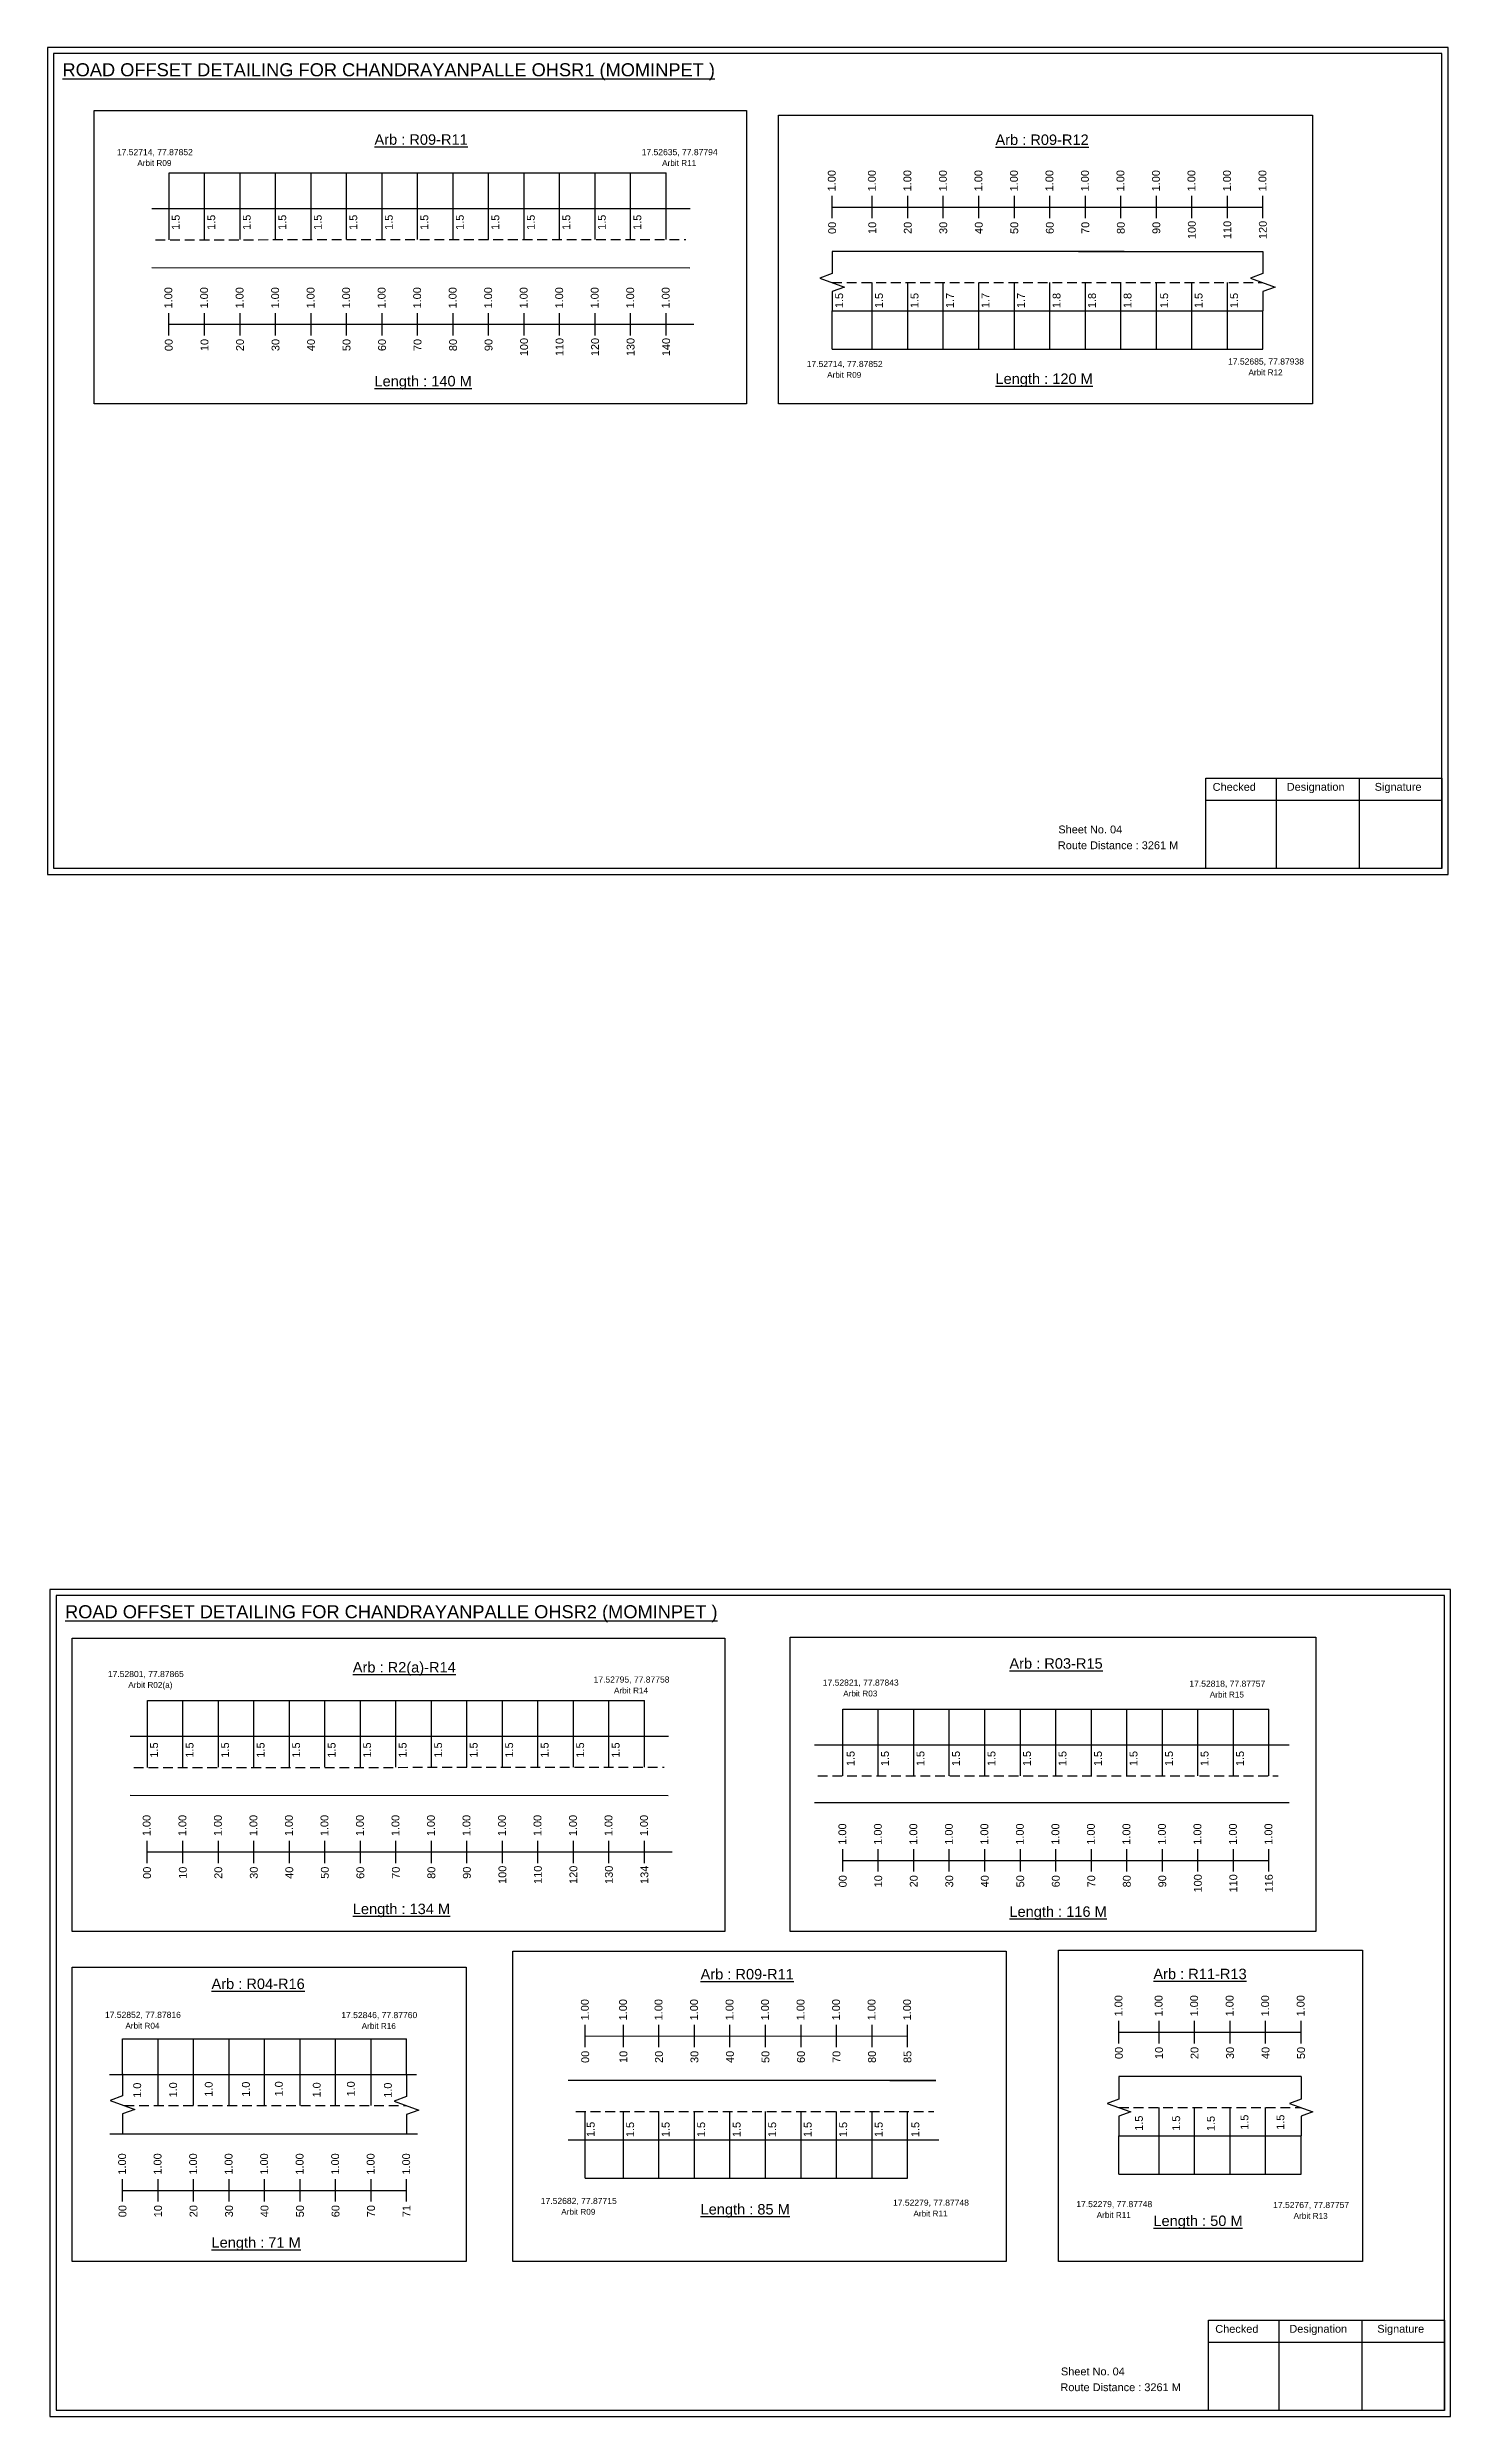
# Model space of a CAD drawing. Header units: inches. Extents: x 344 to 6776, y 358 to 1565.
# Drawn here: x 5553 to 6090, y 483 to 1390 of the extents above; entities that cross this region are included whole.
import ezdxf

# ---------------------------------------------------------------- set-up
doc = ezdxf.new("R2010")
doc.units = ezdxf.units.IN
doc.header["$MEASUREMENT"] = 0
doc.linetypes.add('DASHED2', pattern=[0.375, 0.25, -0.125])
doc.layers.add('PDF_Geometry', color=7, linetype='Continuous')
doc.layers.add('PDF_Text', color=5, linetype='Continuous')
doc.styles.add('PDF Arial', font='arial.ttf')
doc.styles.get("Standard").update_dxf_attribs({"font": 'arial.ttf'})

msp = doc.modelspace()

# ---------------------------------------------------------------- linework, layer by layer
at = {"color": 5}
for p, q in [((5599.39, 1342.18), (5789.79, 1342.18)), ((5853.38, 1274.64), (6018.35, 1274.64)), ((5591.09, 757.31), (5781.49, 757.31)), ((5857.45, 754.04), (6020.65, 754.04)), ((5581.58, 627.75), (5690.38, 627.75)), ((5758.81, 574.43), (5882.24, 574.43)), ((5963.22, 575.93), (6032.99, 575.93))]:
    msp.add_line(p, q, dxfattribs=at)
for p, q in [((5599.39, 1316.57), (5599.39, 1342.18)), ((5612.99, 1316.65), (5612.99, 1342.18)), ((5626.59, 1316.65), (5626.59, 1342.18)), ((5640.19, 1316.65), (5640.19, 1342.18)), ((5653.79, 1316.65), (5653.79, 1342.18)), ((5667.39, 1316.65), (5667.39, 1342.18)), ((5680.99, 1316.65), (5680.99, 1342.18)), ((5694.59, 1316.65), (5694.59, 1342.18)), ((5708.19, 1316.65), (5708.19, 1342.18)), ((5721.79, 1316.65), (5721.79, 1342.18)), ((5735.39, 1316.65), (5735.39, 1342.18)), ((5748.99, 1316.65), (5748.99, 1342.18)), ((5762.59, 1316.65), (5762.59, 1342.18)), ((5776.19, 1316.65), (5776.19, 1342.18)), ((5789.79, 1316.65), (5789.79, 1342.18)), ((5592.85, 1328.52), (5798.95, 1328.53)), ((5965.15, 1312.06), (5853.38, 1312.06)), ((5947.68, 1312.06), (6018.35, 1312.06)), ((5592.75, 1305.91), (5798.91, 1305.81)), ((5868.75, 1274.64), (5868.75, 1300.18)), ((5882.35, 1274.64), (5882.35, 1300.18)), ((5895.95, 1274.64), (5895.95, 1300.18)), ((5909.55, 1274.64), (5909.55, 1300.18)), ((5923.15, 1274.64), (5923.15, 1300.18)), ((5936.75, 1274.64), (5936.75, 1300.18)), ((5950.35, 1274.64), (5950.35, 1300.18)), ((5963.95, 1274.64), (5963.95, 1300.18)), ((5977.55, 1274.64), (5977.55, 1300.18)), ((5991.15, 1274.64), (5991.15, 1300.18)), ((6004.75, 1274.64), (6004.75, 1300.18)), ((5853.38, 1289.38), (6018.35, 1289.38)), ((5853.38, 1274.64), (5853.38, 1289.38)), ((6018.35, 1274.64), (6018.35, 1289.38)), ((5591.09, 731.7), (5591.09, 757.31)), ((5604.69, 731.77), (5604.69, 757.31)), ((5618.29, 731.77), (5618.29, 757.31)), ((5631.89, 731.77), (5631.89, 757.31)), ((5645.49, 731.77), (5645.49, 757.31)), ((5659.09, 731.77), (5659.09, 757.31)), ((5672.69, 731.77), (5672.69, 757.31)), ((5686.29, 731.77), (5686.29, 757.31)), ((5699.89, 731.77), (5699.89, 757.31)), ((5713.49, 731.77), (5713.49, 757.31)), ((5727.09, 731.77), (5727.09, 757.31)), ((5740.69, 731.77), (5740.69, 757.31)), ((5754.29, 731.77), (5754.29, 757.31)), ((5767.89, 731.77), (5767.89, 757.31)), ((5781.49, 731.77), (5781.49, 757.31)), ((5857.45, 728.5), (5857.45, 754.04)), ((5871.05, 728.5), (5871.05, 754.04)), ((5884.65, 728.5), (5884.65, 754.04)), ((5898.25, 728.5), (5898.25, 754.04)), ((5911.85, 728.5), (5911.85, 754.04)), ((5925.45, 728.5), (5925.45, 754.04)), ((5939.05, 728.5), (5939.05, 754.04)), ((5952.65, 728.5), (5952.65, 754.04)), ((5966.25, 728.5), (5966.25, 754.04)), ((5979.85, 728.5), (5979.85, 754.04)), ((5993.45, 728.5), (5993.45, 754.04)), ((6007.05, 728.5), (6007.05, 754.04)), ((6020.65, 728.5), (6020.65, 754.04)), ((5584.55, 743.65), (5790.65, 743.66)), ((5846.57, 740.39), (6028.47, 740.39)), ((5584.45, 721.04), (5790.61, 720.94)), ((6028.47, 718.2), (5846.57, 718.2)), ((5581.58, 614.11), (5581.58, 627.75)), ((5595.18, 602.22), (5595.18, 627.75)), ((5608.78, 602.22), (5608.78, 627.75)), ((5622.38, 602.22), (5622.38, 627.75)), ((5635.98, 602.22), (5635.98, 627.75)), ((5649.58, 602.22), (5649.58, 627.75)), ((5663.18, 602.22), (5663.18, 627.75)), ((5676.78, 602.22), (5676.78, 627.75)), ((5690.38, 614.1), (5690.38, 627.75)), ((5576.59, 614.1), (5694.2, 614.16)), ((5893.12, 611.85), (5752.26, 611.85)), ((5875.49, 611.85), (5893.12, 611.85)), ((6032.99, 613.35), (5963.22, 613.35)), ((5758.81, 574.43), (5758.81, 599.97)), ((5773.44, 574.43), (5773.44, 599.97)), ((5787.04, 574.43), (5787.04, 599.97)), ((5800.64, 574.43), (5800.64, 599.97)), ((5814.24, 574.43), (5814.24, 599.97)), ((5827.84, 574.43), (5827.84, 599.97)), ((5841.44, 574.43), (5841.44, 599.97)), ((5855.04, 574.43), (5855.04, 599.97)), ((5868.64, 574.43), (5868.64, 599.97)), ((5882.24, 574.43), (5882.24, 599.97)), ((5978.59, 575.93), (5978.59, 601.46)), ((5992.19, 575.93), (5992.19, 601.46)), ((6005.79, 575.93), (6005.79, 601.46)), ((6019.39, 575.93), (6019.39, 601.46)), ((5576.73, 591.42), (5694.51, 591.42)), ((5963.22, 590.66), (6032.99, 590.66)), ((5963.22, 575.93), (5963.22, 590.66)), ((6032.99, 575.93), (6032.99, 590.66)), ((5752.26, 589.17), (5784.37, 589.17)), ((5784.37, 589.17), (5894.24, 589.17))]:
    msp.add_line(p, q)
at = {"color": 217, "true_color": 0x93278f}
for p, q in [((5853.38, 1324.78), (5853.38, 1333.34)), ((5868.75, 1324.78), (5868.75, 1333.34)), ((5882.35, 1324.78), (5882.35, 1333.34)), ((5895.95, 1324.78), (5895.95, 1333.34)), ((5909.55, 1324.78), (5909.55, 1333.34)), ((5923.15, 1324.78), (5923.15, 1333.34)), ((5936.75, 1324.78), (5936.75, 1333.34)), ((5950.35, 1324.78), (5950.35, 1333.34)), ((5963.95, 1324.78), (5963.95, 1333.34)), ((5977.55, 1324.78), (5977.55, 1333.34)), ((5991.15, 1324.78), (5991.15, 1333.34)), ((6004.75, 1324.78), (6004.75, 1333.34)), ((6018.35, 1324.78), (6018.35, 1333.34)), ((5853.38, 1329.05), (6018.35, 1329.05)), ((5599.29, 1279.95), (5599.29, 1288.5)), ((5612.99, 1279.95), (5612.99, 1288.5)), ((5626.59, 1279.95), (5626.59, 1288.5)), ((5640.19, 1279.95), (5640.19, 1288.5)), ((5653.79, 1279.95), (5653.79, 1288.5)), ((5667.39, 1279.95), (5667.39, 1288.5)), ((5680.99, 1279.95), (5680.99, 1288.5)), ((5694.59, 1279.95), (5694.59, 1288.5)), ((5708.19, 1279.95), (5708.19, 1288.5)), ((5721.79, 1279.95), (5721.79, 1288.5)), ((5735.39, 1279.95), (5735.39, 1288.5)), ((5748.99, 1279.95), (5748.99, 1288.5)), ((5762.59, 1279.95), (5762.59, 1288.5)), ((5776.19, 1279.95), (5776.19, 1288.5)), ((5789.79, 1279.95), (5789.79, 1288.5)), ((5599.29, 1284.21), (5800.35, 1284.26)), ((5590.98, 695.07), (5590.98, 703.63)), ((5590.98, 699.34), (5792.05, 699.39)), ((5604.69, 695.07), (5604.69, 703.63)), ((5618.29, 695.07), (5618.29, 703.63)), ((5631.89, 695.07), (5631.89, 703.63)), ((5645.49, 695.07), (5645.49, 703.63)), ((5659.09, 695.07), (5659.09, 703.63)), ((5672.69, 695.07), (5672.69, 703.63)), ((5686.29, 695.07), (5686.29, 703.63)), ((5699.89, 695.07), (5699.89, 703.63)), ((5713.49, 695.07), (5713.49, 703.63)), ((5727.09, 695.07), (5727.09, 703.63)), ((5740.69, 695.07), (5740.69, 703.63)), ((5754.29, 695.07), (5754.29, 703.63)), ((5767.89, 695.07), (5767.89, 703.63)), ((5781.49, 695.07), (5781.49, 703.63)), ((5857.45, 691.8), (5857.45, 700.36)), ((5871.05, 691.8), (5871.05, 700.36)), ((5884.65, 691.8), (5884.65, 700.36)), ((5898.25, 691.8), (5898.25, 700.36)), ((5911.85, 691.8), (5911.85, 700.36)), ((5925.45, 691.8), (5925.45, 700.36)), ((5939.05, 691.8), (5939.05, 700.36)), ((5952.65, 691.8), (5952.65, 700.36)), ((5966.25, 691.8), (5966.25, 700.36)), ((5979.85, 691.8), (5979.85, 700.36)), ((5993.45, 691.8), (5993.45, 700.36)), ((6007.05, 691.8), (6007.05, 700.36)), ((6020.65, 691.8), (6020.65, 700.36)), ((5857.45, 696.07), (6020.65, 696.1)), ((5758.81, 624.58), (5758.81, 633.13)), ((5758.81, 628.85), (5882.24, 628.93)), ((5773.44, 624.58), (5773.44, 633.13)), ((5787.04, 624.58), (5787.04, 633.13)), ((5800.64, 624.58), (5800.64, 633.13)), ((5814.24, 624.58), (5814.24, 633.13)), ((5827.84, 624.58), (5827.84, 633.13)), ((5841.44, 624.58), (5841.44, 633.13)), ((5855.04, 624.58), (5855.04, 633.13)), ((5868.64, 624.58), (5868.64, 633.13)), ((5882.24, 624.58), (5882.24, 633.13)), ((5963.22, 626.07), (5963.22, 634.63)), ((5963.22, 630.34), (6032.99, 630.34)), ((5978.59, 626.07), (5978.59, 634.63)), ((5992.19, 626.07), (5992.19, 634.63)), ((6005.79, 626.07), (6005.79, 634.63)), ((6019.39, 626.07), (6019.39, 634.63)), ((6032.99, 626.07), (6032.99, 634.63)), ((5581.58, 565.52), (5581.58, 574.08)), ((5595.18, 565.52), (5595.18, 574.08)), ((5608.78, 565.52), (5608.78, 574.08)), ((5622.38, 565.52), (5622.38, 574.08)), ((5635.98, 565.52), (5635.98, 574.08)), ((5649.58, 565.52), (5649.58, 574.08)), ((5663.18, 565.52), (5663.18, 574.08)), ((5676.78, 565.52), (5676.78, 574.08)), ((5690.38, 565.52), (5690.38, 574.08)), ((5581.58, 569.79), (5690.38, 569.79))]:
    msp.add_line(p, q, dxfattribs=at)
at = {"linetype": 'DASHED2', "ltscale": 15}
for p, q in [((5594.2, 1316.57), (5797.38, 1316.65)), ((5853.38, 1300.18), (6018.35, 1300.18)), ((5585.9, 731.7), (5789.08, 731.77)), ((5847.84, 728.5), (6024.26, 728.5)), ((5582.34, 602.22), (5690.38, 602.22)), ((5755.23, 599.97), (5892.27, 599.97)), ((5963.22, 601.46), (6032.99, 601.46))]:
    msp.add_line(p, q, dxfattribs=at)
for points in [[(5570.66, 1366.07), (5820.51, 1366.07), (5820.51, 1253.71), (5570.66, 1253.71)], [(5832.78, 1364.21), (6037.34, 1364.21), (6037.34, 1253.71), (5832.78, 1253.71)], [(5562.35, 781.2), (5812.21, 781.2), (5812.21, 668.84), (5562.35, 668.84)], [(5837.35, 781.52), (6038.59, 781.52), (6038.59, 668.84), (5837.35, 668.84)], [(5562.35, 655.24), (5713.21, 655.24), (5713.21, 542.56), (5562.35, 542.56)], [(5731.04, 661.38), (5919.96, 661.38), (5919.96, 542.56), (5731.04, 542.56)], [(5940.12, 661.77), (6056.47, 661.77), (6056.47, 542.56), (5940.12, 542.56)]]:
    msp.add_lwpolyline(points, close=True)
at = {"linetype": 'Continuous'}
for points in [[(5853.38, 1312.06), (5853.38, 1303.63), (5848.64, 1301.9), (5858.12, 1298.45), (5853.38, 1296.72), (5853.38, 1289.38)], [(6018.35, 1312.06), (6018.35, 1303.63), (6013.61, 1301.9), (6023.09, 1298.45), (6018.35, 1296.72), (6018.35, 1289.38)], [(5581.56, 614.39), (5581.56, 605.95), (5576.82, 604.23), (5586.31, 600.78), (5581.56, 599.05), (5581.56, 591.7)], [(5690.38, 614.1), (5690.38, 605.67), (5685.64, 603.94), (5695.12, 600.49), (5690.38, 598.77), (5690.38, 591.42)], [(5963.22, 613.35), (5963.22, 604.74), (5958.72, 603.1), (5967.72, 599.83), (5963.22, 598.19), (5963.22, 590.66)], [(6032.99, 613.35), (6032.99, 604.74), (6028.49, 603.1), (6037.48, 599.83), (6032.99, 598.19), (6032.99, 590.66)]]:
    msp.add_lwpolyline(points, dxfattribs=at)
at = {"layer": 'PDF_Geometry'}
for points in [[(5552.79, 1390.2), (5552.79, 1073.49), (6089.26, 1073.49), (6089.26, 1390.2)], [(5555.11, 1387.87), (5555.11, 1075.91), (6086.84, 1075.91), (6086.84, 1387.87)], [(5553.78, 799.88), (5553.78, 483.17), (6090.25, 483.17), (6090.25, 799.88)], [(5556.11, 797.55), (5556.11, 485.59), (6087.84, 485.59), (6087.84, 797.55)]]:
    msp.add_lwpolyline(points, close=True, dxfattribs=at)
at = {"layer": 'PDF_Geometry', "color": 242, "true_color": 0xcc1f26}
for points in [[(6086.84, 1075.81), (5996.5, 1075.81), (5996.5, 1110.42), (6086.84, 1110.42)], [(6087.84, 485.49), (5997.49, 485.49), (5997.49, 520.1), (6087.84, 520.1)]]:
    msp.add_lwpolyline(points, close=True, dxfattribs=at)
for points in [[(6023.48, 1110.42), (6023.48, 1075.81)], [(6055.21, 1110.42), (6055.21, 1075.81)], [(5996.5, 1102.05), (6086.84, 1102.05)], [(6024.47, 520.1), (6024.47, 485.49)], [(6056.2, 520.1), (6056.2, 485.49)], [(5997.49, 511.73), (6087.84, 511.73)]]:
    msp.add_lwpolyline(points, dxfattribs=at)

# ---------------------------------------------------------------- texts
at = {"color": 242, "true_color": 0xcd2027}
for s, height, p in [('%%UROAD OFFSET DETAILING FOR CHANDRAYANPALLE OHSR1 (MOMINPET )', 5, (5558.57, 1379.13)), ('%%UArb : R09-R11', 4, (5678.08, 1352.92)), ('%%UArb : R09-R12', 4, (5915.92, 1352.85)), ('%%ULength : 140 M', 4, (5678.08, 1260.42)), ('%%ULength : 120 M', 4, (5915.92, 1261.35)), ('%%UROAD OFFSET DETAILING FOR CHANDRAYANPALLE OHSR2 (MOMINPET )', 5, (5559.56, 788.8)), ('%%UArb : R2(a)-R14', 4, (5669.77, 768.05)), ('%%UArb : R03-R15', 4, (5921.27, 769.5)), ('%%ULength : 134 M', 4, (5669.77, 675.55)), ('%%ULength : 116 M', 4, (5921.27, 674.5)), ('%%UArb : R09-R11', 4, (5802.98, 650.55)), ('%%UArb : R11-R13', 4, (5976.41, 650.64)), ('%%UArb : R04-R16', 4, (5615.66, 646.85)), ('%%ULength : 85 M', 4, (5802.98, 560.55)), ('%%ULength : 50 M', 4, (5976.41, 556.14)), ('%%ULength : 71 M', 4, (5615.66, 547.85))]:
    msp.add_text(s, height=height, dxfattribs=at).set_placement(p)
at = {"color": 5}
for s, height, p in [('17.52714, 77.87852', 2.34, (5579.42, 1348.93)), ('Arbit R09', 2.246, (5587.24, 1344.81)), ('17.52635, 77.87794', 2.34, (5780.42, 1348.93)), ('Arbit R11', 2.246, (5788.24, 1344.81)), ('17.52714, 77.87852', 2.34, (5843.62, 1267.83)), ('17.52685, 77.87938', 2.34, (6005, 1268.78)), ('Arbit R09', 2.246, (5851.44, 1263.7)), ('Arbit R12', 2.246, (6012.82, 1264.65)), ('17.52801, 77.87865', 2.34, (5575.96, 766.29)), ('Arbit R02(a)', 2.2464, (5583.78, 762.17)), ('17.52795, 77.87758', 2.34, (5761.99, 764.17)), ('Arbit R14', 2.246, (5769.81, 760.04)), ('17.52821, 77.87843', 2.34, (5849.78, 763.01)), ('17.52818, 77.87757', 2.34, (5990.18, 762.6)), ('Arbit R03', 2.246, (5857.6, 758.88)), ('Arbit R15', 2.246, (5998, 758.47)), ('17.52852, 77.87816', 2.34, (5574.85, 635.81)), ('17.52846, 77.87760', 2.34, (5665.37, 635.72)), ('Arbit R04', 2.246, (5582.67, 631.69)), ('Arbit R16', 2.246, (5673.19, 631.59)), ('17.52682, 77.87715', 2.34, (5741.78, 564.57)), ('Arbit R09', 2.246, (5749.6, 560.45)), ('17.52279, 77.87748', 2.34, (5876.68, 563.91)), ('17.52279, 77.87748', 2.34, (5946.88, 563.36)), ('17.52767, 77.87757', 2.34, (6022.28, 563.01)), ('Arbit R11', 2.246, (5884.5, 559.79)), ('Arbit R11', 2.246, (5954.7, 559.24)), ('Arbit R13', 2.246, (6030.1, 558.88))]:
    msp.add_text(s, height=height, dxfattribs=at).set_placement(p)
at = {"color": 217, "true_color": 0x93278f}
for s, p in [('1.00', (5854.71, 1335.08)), ('1.00', (5870.08, 1335.08)), ('1.00', (5883.68, 1335.08)), ('1.00', (5897.28, 1335.08)), ('1.00', (5910.88, 1335.08)), ('1.00', (5924.48, 1335.08)), ('1.00', (5938.08, 1335.08)), ('1.00', (5951.68, 1335.08)), ('1.00', (5965.28, 1335.08)), ('1.00', (5978.88, 1335.08)), ('1.00', (5992.48, 1335.08)), ('1.00', (6006.08, 1335.08)), ('1.00', (6019.68, 1335.08)), ('00', (5854.86, 1318.76)), ('10', (5870.23, 1318.76)), ('20', (5883.83, 1318.76)), ('30', (5897.43, 1318.76)), ('40', (5911.03, 1318.76)), ('50', (5924.63, 1318.76)), ('60', (5938.23, 1318.76)), ('70', (5951.83, 1318.76)), ('80', (5965.43, 1318.76)), ('90', (5979.03, 1318.76)), ('100', (5992.63, 1316.81)), ('110', (6006.23, 1316.81)), ('120', (6019.83, 1316.81)), ('1.00', (5600.62, 1290.24)), ('1.00', (5614.32, 1290.24)), ('1.00', (5627.92, 1290.24)), ('1.00', (5641.52, 1290.24)), ('1.00', (5655.12, 1290.24)), ('1.00', (5668.72, 1290.24)), ('1.00', (5682.32, 1290.24)), ('1.00', (5695.92, 1290.24)), ('1.00', (5709.52, 1290.24)), ('1.00', (5723.12, 1290.24)), ('1.00', (5736.72, 1290.24)), ('1.00', (5750.32, 1290.24)), ('1.00', (5763.92, 1290.24)), ('1.00', (5777.52, 1290.24)), ('1.00', (5791.12, 1290.24)), ('00', (5600.77, 1273.92)), ('10', (5614.47, 1273.92)), ('20', (5628.07, 1273.92)), ('30', (5641.67, 1273.92)), ('40', (5655.27, 1273.92)), ('50', (5668.87, 1273.92)), ('60', (5682.47, 1273.92)), ('70', (5696.07, 1273.92)), ('80', (5709.67, 1273.92)), ('90', (5723.27, 1273.92)), ('100', (5736.87, 1271.97)), ('110', (5750.47, 1271.97)), ('120', (5764.07, 1271.97)), ('130', (5777.67, 1271.97)), ('140', (5791.27, 1271.97)), ('1.00', (5592.31, 705.37)), ('1.00', (5606.01, 705.37)), ('1.00', (5619.61, 705.37)), ('1.00', (5633.21, 705.37)), ('1.00', (5646.81, 705.37)), ('1.00', (5660.41, 705.37)), ('1.00', (5674.01, 705.37)), ('1.00', (5687.61, 705.37)), ('1.00', (5701.21, 705.37)), ('1.00', (5714.81, 705.37)), ('1.00', (5728.41, 705.37)), ('1.00', (5742.01, 705.37)), ('1.00', (5755.61, 705.37)), ('1.00', (5769.21, 705.37)), ('1.00', (5782.81, 705.37)), ('1.00', (5858.77, 702.1)), ('1.00', (5872.37, 702.1)), ('1.00', (5885.97, 702.1)), ('1.00', (5899.57, 702.1)), ('1.00', (5913.17, 702.1)), ('1.00', (5926.77, 702.1)), ('1.00', (5940.37, 702.1)), ('1.00', (5953.97, 702.1)), ('1.00', (5967.57, 702.1)), ('1.00', (5981.17, 702.1)), ('1.00', (5994.77, 702.1)), ('1.00', (6008.37, 702.1)), ('1.00', (6021.97, 702.1)), ('00', (5592.46, 689.05)), ('10', (5606.16, 689.05)), ('20', (5619.76, 689.05)), ('30', (5633.36, 689.05)), ('40', (5646.96, 689.05)), ('50', (5660.56, 689.05)), ('60', (5674.16, 689.05)), ('70', (5687.76, 689.05)), ('80', (5701.36, 689.05)), ('90', (5714.96, 689.05)), ('100', (5728.56, 687.1)), ('110', (5742.16, 687.1)), ('120', (5755.76, 687.1)), ('130', (5769.36, 687.1)), ('134', (5782.96, 687.1)), ('00', (5858.92, 685.78)), ('10', (5872.52, 685.78)), ('20', (5886.12, 685.78)), ('30', (5899.72, 685.78)), ('40', (5913.32, 685.78)), ('50', (5926.92, 685.78)), ('60', (5940.52, 685.78)), ('70', (5954.12, 685.78)), ('80', (5967.72, 685.78)), ('90', (5981.32, 685.78)), ('100', (5994.92, 683.82)), ('110', (6008.52, 683.82)), ('116', (6022.12, 683.83)), ('1.00', (5964.54, 636.37)), ('1.00', (5979.91, 636.37)), ('1.00', (5993.51, 636.37)), ('1.00', (6007.11, 636.37)), ('1.00', (6020.71, 636.37)), ('1.00', (6034.31, 636.37)), ('1.00', (5760.14, 634.87)), ('1.00', (5774.77, 634.87)), ('1.00', (5788.37, 634.87)), ('1.00', (5801.97, 634.87)), ('1.00', (5815.57, 634.87)), ('1.00', (5829.17, 634.87)), ('1.00', (5842.77, 634.87)), ('1.00', (5856.37, 634.87)), ('1.00', (5869.97, 634.87)), ('1.00', (5883.57, 634.87)), ('00', (5760.29, 618.55)), ('10', (5774.92, 618.55)), ('20', (5788.52, 618.55)), ('30', (5802.12, 618.55)), ('40', (5815.72, 618.55)), ('50', (5829.32, 618.55)), ('60', (5842.92, 618.55)), ('70', (5856.52, 618.55)), ('80', (5870.12, 618.55)), ('85', (5883.72, 618.55)), ('00', (5964.69, 620.05)), ('10', (5980.06, 620.05)), ('20', (5993.66, 620.05)), ('30', (6007.26, 620.05)), ('40', (6020.86, 620.05)), ('50', (6034.46, 620.05)), ('1.00', (5582.91, 575.81)), ('1.00', (5596.51, 575.81)), ('1.00', (5610.11, 575.81)), ('1.00', (5623.71, 575.81)), ('1.00', (5637.31, 575.81)), ('1.00', (5650.91, 575.81)), ('1.00', (5664.51, 575.81)), ('1.00', (5678.11, 575.81)), ('1.00', (5691.71, 575.81)), ('00', (5583.06, 559.49)), ('10', (5596.66, 559.49)), ('20', (5610.26, 559.49)), ('30', (5623.86, 559.49)), ('40', (5637.46, 559.49)), ('50', (5651.06, 559.49)), ('60', (5664.66, 559.49)), ('70', (5678.26, 559.49)), ('71', (5691.86, 559.49))]:
    msp.add_text(s, height=3, rotation=90, dxfattribs=at).set_placement(p)
for s, p in [('1.5', (5603.46, 1320.32)), ('1.5', (5617.06, 1320.32)), ('1.5', (5630.66, 1320.32)), ('1.5', (5644.26, 1320.32)), ('1.5', (5657.86, 1320.32)), ('1.5', (5671.46, 1320.32)), ('1.5', (5685.06, 1320.32)), ('1.5', (5698.66, 1320.32)), ('1.5', (5712.26, 1320.32)), ('1.5', (5725.86, 1320.32)), ('1.5', (5739.46, 1320.32)), ('1.5', (5753.06, 1320.32)), ('1.5', (5766.66, 1320.32)), ('1.5', (5780.26, 1320.32)), ('1.5', (5857.56, 1290.37)), ('1.5', (5872.82, 1290.37)), ('1.5', (5886.42, 1290.37)), ('1.7', (5900.02, 1290.37)), ('1.7', (5913.62, 1290.37)), ('1.7', (5927.22, 1290.37)), ('1.8', (5940.82, 1290.37)), ('1.8', (5954.42, 1290.37)), ('1.8', (5968.02, 1290.37)), ('1.5', (5982.04, 1290.37)), ('1.5', (5995.22, 1290.37)), ('1.5', (6008.82, 1290.37)), ('1.5', (5595.16, 735.45)), ('1.5', (5608.76, 735.45)), ('1.5', (5622.36, 735.45)), ('1.5', (5635.96, 735.45)), ('1.5', (5649.56, 735.45)), ('1.5', (5663.16, 735.45)), ('1.5', (5676.76, 735.45)), ('1.5', (5690.36, 735.45)), ('1.5', (5703.96, 735.45)), ('1.5', (5717.56, 735.45)), ('1.5', (5731.16, 735.45)), ('1.5', (5744.76, 735.45)), ('1.5', (5758.36, 735.45)), ('1.5', (5771.96, 735.45)), ('1.5', (5861.96, 732.18)), ('1.5', (5875.11, 732.18)), ('1.5', (5888.71, 732.18)), ('1.5', (5902.31, 732.18)), ('1.5', (5915.91, 732.18)), ('1.5', (5929.51, 732.18)), ('1.5', (5943.11, 732.18)), ('1.5', (5956.71, 732.18)), ('1.5', (5970.31, 732.18)), ('1.5', (5983.91, 732.18)), ('1.5', (5997.51, 732.18)), ('1.5', (6011.11, 732.18)), ('1.0', (5588.71, 605.2)), ('1.0', (5602.46, 605.33)), ('1.0', (5616.08, 605.59)), ('1.0', (5630.34, 605.59)), ('1.0', (5642.93, 605.72)), ('1.0', (5657.45, 605.33)), ('1.0', (5670.55, 605.72)), ('1.0', (5684.72, 605.22)), ('1.5', (5762.41, 590.22)), ('1.5', (5777.51, 590.16)), ('1.5', (5791.11, 590.16)), ('1.5', (5804.71, 590.16)), ('1.5', (5818.31, 590.16)), ('1.5', (5831.91, 590.16)), ('1.5', (5845.51, 590.16)), ('1.5', (5859.11, 590.16)), ('1.5', (5872.71, 590.16)), ('1.5', (5886.74, 590.16)), ('1.5', (5972.37, 592.57)), ('1.5', (5986.64, 592.57)), ('1.5', (5999.91, 592.45)), ('1.5', (6012.8, 592.95)), ('1.5', (6026.56, 592.95))]:
    msp.add_text(s, height=3, rotation=90).set_placement(p)
for s, p in [('Sheet No. 04', (5940, 1089.29)), ('Route Distance : 3261 M', (5939.81, 1083.24)), ('Sheet No. 04', (5940.99, 498.96)), ('Route Distance : 3261 M', (5940.8, 492.91))]:
    msp.add_text(s, height=3).set_placement(p)
at = {"layer": 'PDF_Text', "color": 7, "attachment_point": 7, "style": 'PDF Arial'}
for s, insert, char_height in [('Checked', (5999.11, 1105.54), 3.001), ('Designation', (6027.48, 1104.7), 3.0006), ('Signature', (6061.16, 1104.7), 3.001), ('Checked', (6000.1, 515.21), 3.001), ('Designation', (6028.48, 514.38), 3.0006), ('Signature', (6062.16, 514.38), 3.001)]:
    msp.add_mtext(s, dxfattribs=dict(at, insert=insert, char_height=char_height))

doc.saveas('drawing.dxf')
